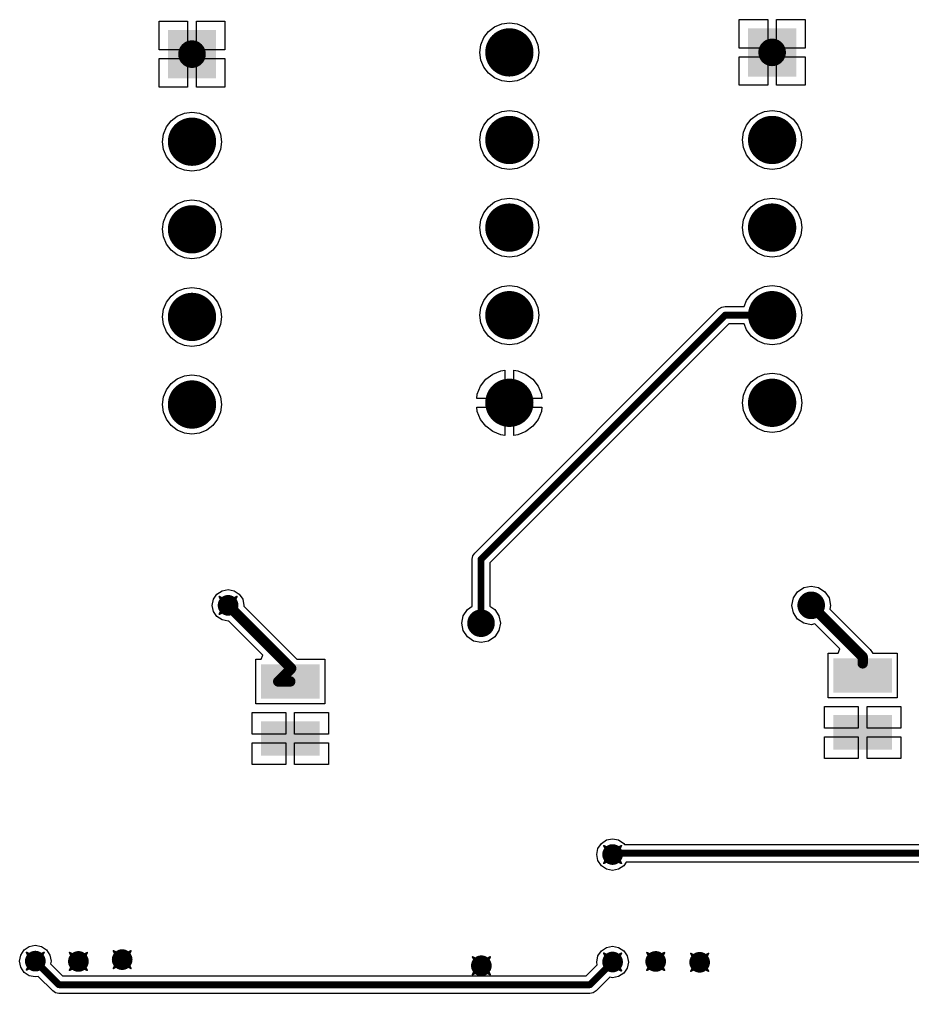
# Model space of a CAD drawing. Header units: millimetres. Extents: x 0 to 15120, y 0 to 9661.
# Drawn here: x 401.7 to 453.5, y 288 to 344.5 of the extents above; entities that cross this region are included whole.
import ezdxf

# ---------------------------------------------------------------- set-up
doc = ezdxf.new("R2010")
doc.units = ezdxf.units.MM
for name, color, linetype in [('BottomLayer', 5, 'Continuous'), ('DrillDrawing', 1, 'Continuous'), ('PadHoleLayer', 156, 'Continuous')]:
    doc.layers.add(name, color=color, linetype=linetype)

msp = doc.modelspace()

# ---------------------------------------------------------------- linework, layer by layer
at = {"layer": 'BottomLayer'}
for p, q in [((409.791, 342.749), (409.791, 344.403)), ((409.791, 344.403), (411.445, 344.403)), ((411.445, 344.403), (411.445, 342.749)), ((411.953, 342.749), (411.953, 344.403)), ((411.953, 344.403), (413.607, 344.403)), ((413.607, 344.403), (413.607, 342.749)), ((428.895, 343.809), (429.25, 344.081)), ((429.25, 344.081), (429.663, 344.253)), ((429.663, 344.253), (430.107, 344.311)), ((430.107, 344.311), (430.551, 344.253)), ((430.551, 344.253), (430.965, 344.081)), ((430.965, 344.081), (431.32, 343.809)), ((443.439, 342.85), (443.439, 344.504)), ((443.439, 344.504), (445.093, 344.504)), ((445.093, 344.504), (445.093, 342.85)), ((445.601, 342.85), (445.601, 344.504)), ((445.601, 344.504), (447.255, 344.504)), ((447.255, 344.504), (447.255, 342.85)), ((428.451, 343.04), (428.622, 343.454)), ((428.622, 343.454), (428.895, 343.809)), ((431.32, 343.809), (431.592, 343.454)), ((431.592, 343.454), (431.764, 343.04)), ((428.393, 342.596), (428.451, 343.04)), ((431.764, 343.04), (431.822, 342.596)), ((411.445, 342.749), (409.791, 342.749)), ((413.607, 342.749), (411.953, 342.749)), ((428.451, 342.153), (428.393, 342.596)), ((431.822, 342.596), (431.764, 342.153)), ((445.093, 342.85), (443.439, 342.85)), ((443.439, 340.688), (443.439, 342.342)), ((443.439, 342.342), (445.093, 342.342)), ((445.093, 342.342), (445.093, 340.688)), ((447.255, 342.85), (445.601, 342.85)), ((445.601, 340.688), (445.601, 342.342)), ((445.601, 342.342), (447.255, 342.342)), ((447.255, 342.342), (447.255, 340.688)), ((409.791, 340.587), (409.791, 342.241)), ((409.791, 342.241), (411.445, 342.241)), ((411.445, 342.241), (411.445, 340.587)), ((411.953, 340.587), (411.953, 342.241)), ((411.953, 342.241), (413.607, 342.241)), ((413.607, 342.241), (413.607, 340.587)), ((428.622, 341.739), (428.451, 342.153)), ((428.895, 341.384), (428.622, 341.739)), ((431.592, 341.739), (431.32, 341.384)), ((431.764, 342.153), (431.592, 341.739)), ((429.25, 341.111), (428.895, 341.384)), ((431.32, 341.384), (430.965, 341.111)), ((429.663, 340.94), (429.25, 341.111)), ((430.107, 340.882), (429.663, 340.94)), ((430.551, 340.94), (430.107, 340.882)), ((430.965, 341.111), (430.551, 340.94)), ((445.093, 340.688), (443.439, 340.688)), ((447.255, 340.688), (445.601, 340.688)), ((411.445, 340.587), (409.791, 340.587)), ((413.607, 340.587), (411.953, 340.587)), ((410.842, 338.9), (411.255, 339.071)), ((411.255, 339.071), (411.699, 339.13)), ((411.699, 339.13), (412.143, 339.071)), ((412.143, 339.071), (412.557, 338.9)), ((428.895, 338.729), (429.25, 339.001)), ((429.25, 339.001), (429.663, 339.173)), ((429.663, 339.173), (430.107, 339.231)), ((430.107, 339.231), (430.551, 339.173)), ((430.551, 339.173), (430.965, 339.001)), ((430.965, 339.001), (431.32, 338.729)), ((444.135, 338.729), (444.49, 339.001)), ((444.49, 339.001), (444.903, 339.173)), ((444.903, 339.173), (445.347, 339.231)), ((445.347, 339.231), (445.791, 339.173)), ((445.791, 339.173), (446.205, 339.001)), ((446.205, 339.001), (446.56, 338.729)), ((410.214, 338.272), (410.487, 338.628)), ((410.487, 338.628), (410.842, 338.9)), ((412.557, 338.9), (412.912, 338.628)), ((412.912, 338.628), (413.184, 338.272)), ((428.451, 337.96), (428.622, 338.374)), ((428.622, 338.374), (428.895, 338.729)), ((431.32, 338.729), (431.592, 338.374)), ((431.592, 338.374), (431.764, 337.96)), ((443.691, 337.96), (443.862, 338.374)), ((443.862, 338.374), (444.135, 338.729)), ((446.56, 338.729), (446.832, 338.374)), ((446.832, 338.374), (447.004, 337.96)), ((409.985, 337.415), (410.043, 337.859)), ((410.043, 337.859), (410.214, 338.272)), ((413.184, 338.272), (413.356, 337.859)), ((413.356, 337.859), (413.414, 337.415)), ((428.393, 337.516), (428.451, 337.96)), ((431.764, 337.96), (431.822, 337.516)), ((443.633, 337.516), (443.691, 337.96)), ((447.004, 337.96), (447.062, 337.516)), ((410.043, 336.971), (409.985, 337.415)), ((413.414, 337.415), (413.356, 336.971)), ((428.451, 337.073), (428.393, 337.516)), ((431.822, 337.516), (431.764, 337.073)), ((443.691, 337.073), (443.633, 337.516)), ((447.062, 337.516), (447.004, 337.073)), ((410.214, 336.558), (410.043, 336.971)), ((413.356, 336.971), (413.184, 336.558)), ((428.622, 336.659), (428.451, 337.073)), ((428.895, 336.304), (428.622, 336.659)), ((431.592, 336.659), (431.32, 336.304)), ((431.764, 337.073), (431.592, 336.659)), ((443.862, 336.659), (443.691, 337.073)), ((444.135, 336.304), (443.862, 336.659)), ((446.832, 336.659), (446.56, 336.304)), ((447.004, 337.073), (446.832, 336.659)), ((410.487, 336.203), (410.214, 336.558)), ((410.842, 335.93), (410.487, 336.203)), ((412.912, 336.203), (412.557, 335.93)), ((413.184, 336.558), (412.912, 336.203)), ((429.25, 336.031), (428.895, 336.304)), ((431.32, 336.304), (430.965, 336.031)), ((444.49, 336.031), (444.135, 336.304)), ((446.56, 336.304), (446.205, 336.031)), ((411.255, 335.759), (410.842, 335.93)), ((411.699, 335.7), (411.255, 335.759)), ((412.143, 335.759), (411.699, 335.7)), ((412.557, 335.93), (412.143, 335.759)), ((429.663, 335.86), (429.25, 336.031)), ((430.107, 335.802), (429.663, 335.86)), ((430.551, 335.86), (430.107, 335.802)), ((430.965, 336.031), (430.551, 335.86)), ((444.903, 335.86), (444.49, 336.031)), ((445.347, 335.802), (444.903, 335.86)), ((445.791, 335.86), (445.347, 335.802)), ((446.205, 336.031), (445.791, 335.86)), ((410.842, 333.82), (411.255, 333.991)), ((411.255, 333.991), (411.699, 334.05)), ((411.699, 334.05), (412.143, 333.991)), ((412.143, 333.991), (412.557, 333.82)), ((428.895, 333.649), (429.25, 333.921)), ((429.25, 333.921), (429.663, 334.093)), ((429.663, 334.093), (430.107, 334.151)), ((430.107, 334.151), (430.551, 334.093)), ((430.551, 334.093), (430.965, 333.921)), ((430.965, 333.921), (431.32, 333.649)), ((444.135, 333.649), (444.49, 333.921)), ((444.49, 333.921), (444.903, 334.093)), ((444.903, 334.093), (445.347, 334.151)), ((445.347, 334.151), (445.791, 334.093)), ((445.791, 334.093), (446.205, 333.921)), ((446.205, 333.921), (446.56, 333.649)), ((410.214, 333.192), (410.487, 333.548)), ((410.487, 333.548), (410.842, 333.82)), ((412.557, 333.82), (412.912, 333.548)), ((412.912, 333.548), (413.184, 333.192)), ((428.451, 332.88), (428.622, 333.294)), ((428.622, 333.294), (428.895, 333.649)), ((431.32, 333.649), (431.592, 333.294)), ((431.592, 333.294), (431.764, 332.88)), ((443.691, 332.88), (443.862, 333.294)), ((443.862, 333.294), (444.135, 333.649)), ((446.56, 333.649), (446.832, 333.294)), ((446.832, 333.294), (447.004, 332.88)), ((409.985, 332.335), (410.043, 332.779)), ((410.043, 332.779), (410.214, 333.192)), ((413.184, 333.192), (413.356, 332.779)), ((413.356, 332.779), (413.414, 332.335)), ((428.393, 332.436), (428.451, 332.88)), ((431.764, 332.88), (431.822, 332.436)), ((443.633, 332.436), (443.691, 332.88)), ((447.004, 332.88), (447.062, 332.436)), ((410.043, 331.891), (409.985, 332.335)), ((413.414, 332.335), (413.356, 331.891)), ((428.451, 331.993), (428.393, 332.436)), ((431.822, 332.436), (431.764, 331.993)), ((443.691, 331.993), (443.633, 332.436)), ((447.062, 332.436), (447.004, 331.993)), ((410.214, 331.478), (410.043, 331.891)), ((413.356, 331.891), (413.184, 331.478)), ((428.622, 331.579), (428.451, 331.993)), ((428.895, 331.224), (428.622, 331.579)), ((431.592, 331.579), (431.32, 331.224)), ((431.764, 331.993), (431.592, 331.579)), ((443.862, 331.579), (443.691, 331.993)), ((444.135, 331.224), (443.862, 331.579)), ((446.832, 331.579), (446.56, 331.224)), ((447.004, 331.993), (446.832, 331.579)), ((410.487, 331.123), (410.214, 331.478)), ((410.842, 330.85), (410.487, 331.123)), ((412.912, 331.123), (412.557, 330.85)), ((413.184, 331.478), (412.912, 331.123)), ((429.25, 330.951), (428.895, 331.224)), ((431.32, 331.224), (430.965, 330.951)), ((444.49, 330.951), (444.135, 331.224)), ((446.56, 331.224), (446.205, 330.951)), ((411.255, 330.679), (410.842, 330.85)), ((411.699, 330.62), (411.255, 330.679)), ((412.143, 330.679), (411.699, 330.62)), ((412.557, 330.85), (412.143, 330.679)), ((429.663, 330.78), (429.25, 330.951)), ((430.107, 330.722), (429.663, 330.78)), ((430.551, 330.78), (430.107, 330.722)), ((430.965, 330.951), (430.551, 330.78)), ((444.903, 330.78), (444.49, 330.951)), ((445.347, 330.722), (444.903, 330.78)), ((445.791, 330.78), (445.347, 330.722)), ((446.205, 330.951), (445.791, 330.78)), ((410.842, 328.74), (411.255, 328.911)), ((411.255, 328.911), (411.699, 328.97)), ((411.699, 328.97), (412.143, 328.911)), ((412.143, 328.911), (412.557, 328.74)), ((428.895, 328.569), (429.25, 328.841)), ((429.25, 328.841), (429.663, 329.013)), ((429.663, 329.013), (430.107, 329.071)), ((430.107, 329.071), (430.551, 329.013)), ((430.551, 329.013), (430.965, 328.841)), ((430.965, 328.841), (431.32, 328.569)), ((444.135, 328.569), (444.49, 328.841)), ((444.49, 328.841), (444.903, 329.013)), ((444.903, 329.013), (445.347, 329.071)), ((445.347, 329.071), (445.791, 329.013)), ((445.791, 329.013), (446.205, 328.841)), ((446.205, 328.841), (446.56, 328.569)), ((410.214, 328.112), (410.487, 328.468)), ((410.487, 328.468), (410.842, 328.74)), ((412.557, 328.74), (412.912, 328.468)), ((412.912, 328.468), (413.184, 328.112)), ((428.451, 327.8), (428.622, 328.214)), ((428.622, 328.214), (428.895, 328.569)), ((431.32, 328.569), (431.592, 328.214)), ((431.592, 328.214), (431.764, 327.8)), ((443.718, 327.866), (443.862, 328.214)), ((443.862, 328.214), (444.135, 328.569)), ((446.56, 328.569), (446.832, 328.214)), ((446.832, 328.214), (447.004, 327.8)), ((409.985, 327.255), (410.043, 327.699)), ((410.043, 327.699), (410.214, 328.112)), ((413.184, 328.112), (413.356, 327.699)), ((413.356, 327.699), (413.414, 327.255)), ((428.102, 313.56), (442.26, 327.717)), ((428.393, 327.356), (428.451, 327.8)), ((431.764, 327.8), (431.822, 327.356)), ((442.26, 327.717), (442.425, 327.827)), ((442.425, 327.827), (442.62, 327.866)), ((442.62, 327.866), (443.718, 327.866)), ((447.004, 327.8), (447.062, 327.356)), ((410.043, 326.811), (409.985, 327.255)), ((413.414, 327.255), (413.356, 326.811)), ((428.451, 326.913), (428.393, 327.356)), ((431.822, 327.356), (431.764, 326.913)), ((447.062, 327.356), (447.004, 326.913)), ((410.214, 326.398), (410.043, 326.811)), ((413.356, 326.811), (413.184, 326.398)), ((428.622, 326.499), (428.451, 326.913)), ((428.895, 326.144), (428.622, 326.499)), ((442.831, 326.847), (428.973, 312.988)), ((431.592, 326.499), (431.32, 326.144)), ((431.764, 326.913), (431.592, 326.499)), ((443.718, 326.847), (442.831, 326.847)), ((443.862, 326.499), (443.718, 326.847)), ((444.135, 326.144), (443.862, 326.499)), ((446.832, 326.499), (446.56, 326.144)), ((447.004, 326.913), (446.832, 326.499)), ((410.487, 326.043), (410.214, 326.398)), ((410.842, 325.77), (410.487, 326.043)), ((412.912, 326.043), (412.557, 325.77)), ((413.184, 326.398), (412.912, 326.043)), ((429.25, 325.871), (428.895, 326.144)), ((431.32, 326.144), (430.965, 325.871)), ((444.49, 325.871), (444.135, 326.144)), ((446.56, 326.144), (446.205, 325.871)), ((411.255, 325.599), (410.842, 325.77)), ((411.699, 325.54), (411.255, 325.599)), ((412.143, 325.599), (411.699, 325.54)), ((412.557, 325.77), (412.143, 325.599)), ((429.663, 325.7), (429.25, 325.871)), ((430.107, 325.642), (429.663, 325.7)), ((430.551, 325.7), (430.107, 325.642)), ((430.965, 325.871), (430.551, 325.7)), ((444.903, 325.7), (444.49, 325.871)), ((445.347, 325.642), (444.903, 325.7)), ((445.791, 325.7), (445.347, 325.642)), ((446.205, 325.871), (445.791, 325.7)), ((410.487, 323.388), (410.842, 323.66)), ((410.842, 323.66), (411.255, 323.831)), ((411.255, 323.831), (411.699, 323.89)), ((411.699, 323.89), (412.143, 323.831)), ((412.143, 323.831), (412.557, 323.66)), ((412.557, 323.66), (412.912, 323.388)), ((428.746, 323.637), (429.145, 323.943)), ((429.145, 323.943), (429.609, 324.135)), ((429.609, 324.135), (429.853, 324.167)), ((429.853, 324.167), (429.853, 322.53)), ((430.361, 322.53), (430.361, 324.167)), ((430.361, 324.167), (430.605, 324.135)), ((430.605, 324.135), (431.07, 323.943)), ((431.07, 323.943), (431.468, 323.637)), ((444.135, 323.489), (444.49, 323.761)), ((444.49, 323.761), (444.903, 323.933)), ((444.903, 323.933), (445.347, 323.991)), ((445.347, 323.991), (445.791, 323.933)), ((445.791, 323.933), (446.205, 323.761)), ((446.205, 323.761), (446.56, 323.489)), ((410.214, 323.032), (410.487, 323.388)), ((412.912, 323.388), (413.184, 323.032)), ((428.248, 322.774), (428.441, 323.239)), ((428.441, 323.239), (428.746, 323.637)), ((431.468, 323.637), (431.774, 323.239)), ((431.774, 323.239), (431.966, 322.774)), ((443.691, 322.72), (443.862, 323.134)), ((443.862, 323.134), (444.135, 323.489)), ((446.56, 323.489), (446.832, 323.134)), ((446.832, 323.134), (447.004, 322.72)), ((409.985, 322.175), (410.043, 322.619)), ((410.043, 322.619), (410.214, 323.032)), ((413.184, 323.032), (413.356, 322.619)), ((413.356, 322.619), (413.414, 322.175)), ((428.216, 322.53), (428.248, 322.774)), ((429.853, 322.53), (428.216, 322.53)), ((431.998, 322.53), (430.361, 322.53)), ((431.966, 322.774), (431.998, 322.53)), ((443.633, 322.276), (443.691, 322.72)), ((447.004, 322.72), (447.062, 322.276)), ((410.043, 321.731), (409.985, 322.175)), ((413.414, 322.175), (413.356, 321.731)), ((428.248, 321.778), (428.216, 322.022)), ((428.216, 322.022), (429.853, 322.022)), ((429.853, 322.022), (429.853, 320.385)), ((430.361, 320.385), (430.361, 322.022)), ((430.361, 322.022), (431.998, 322.022)), ((431.998, 322.022), (431.966, 321.778)), ((443.691, 321.833), (443.633, 322.276)), ((447.062, 322.276), (447.004, 321.833)), ((410.214, 321.318), (410.043, 321.731)), ((413.356, 321.731), (413.184, 321.318)), ((428.441, 321.314), (428.248, 321.778)), ((431.966, 321.778), (431.774, 321.314)), ((443.862, 321.419), (443.691, 321.833)), ((444.135, 321.064), (443.862, 321.419)), ((446.832, 321.419), (446.56, 321.064)), ((447.004, 321.833), (446.832, 321.419)), ((410.487, 320.963), (410.214, 321.318)), ((410.842, 320.69), (410.487, 320.963)), ((412.912, 320.963), (412.557, 320.69)), ((413.184, 321.318), (412.912, 320.963)), ((428.746, 320.916), (428.441, 321.314)), ((429.145, 320.61), (428.746, 320.916)), ((431.468, 320.916), (431.07, 320.61)), ((431.774, 321.314), (431.468, 320.916)), ((444.49, 320.791), (444.135, 321.064)), ((446.56, 321.064), (446.205, 320.791)), ((411.255, 320.519), (410.842, 320.69)), ((411.699, 320.46), (411.255, 320.519)), ((412.143, 320.519), (411.699, 320.46)), ((412.557, 320.69), (412.143, 320.519)), ((429.609, 320.417), (429.145, 320.61)), ((429.853, 320.385), (429.609, 320.417)), ((430.605, 320.417), (430.361, 320.385)), ((431.07, 320.61), (430.605, 320.417)), ((444.903, 320.62), (444.49, 320.791)), ((445.347, 320.562), (444.903, 320.62)), ((445.791, 320.62), (445.347, 320.562)), ((446.205, 320.791), (445.791, 320.62)), ((427.992, 313.394), (428.102, 313.56)), ((427.953, 313.199), (427.992, 313.394)), ((427.953, 310.476), (427.953, 313.199)), ((428.973, 312.988), (428.973, 310.476)), ((413.144, 311.178), (413.442, 311.377)), ((413.442, 311.377), (413.793, 311.447)), ((413.793, 311.447), (414.144, 311.377)), ((414.144, 311.377), (414.442, 311.178)), ((446.577, 310.959), (446.82, 311.323)), ((446.82, 311.323), (447.184, 311.566)), ((447.184, 311.566), (447.613, 311.651)), ((447.613, 311.651), (448.042, 311.566)), ((448.042, 311.566), (448.406, 311.323)), ((448.406, 311.323), (448.649, 310.959)), ((412.876, 310.53), (412.946, 310.881)), ((412.946, 310.881), (413.144, 311.178)), ((414.442, 311.178), (414.641, 310.881)), ((414.641, 310.881), (414.711, 310.53)), ((446.491, 310.53), (446.577, 310.959)), ((448.649, 310.959), (448.734, 310.53)), ((412.946, 310.178), (412.876, 310.53)), ((413.144, 309.881), (412.946, 310.178)), ((414.711, 310.53), (414.702, 310.486)), ((414.702, 310.486), (417.773, 307.415)), ((427.427, 309.923), (427.67, 310.286)), ((427.67, 310.286), (427.953, 310.476)), ((428.973, 310.476), (429.256, 310.286)), ((429.256, 310.286), (429.499, 309.923)), ((446.577, 310.1), (446.491, 310.53)), ((448.734, 310.53), (448.692, 310.316)), ((448.692, 310.316), (451.032, 307.976)), ((413.442, 309.682), (413.144, 309.881)), ((413.793, 309.612), (413.442, 309.682)), ((413.837, 309.621), (413.793, 309.612)), ((415.808, 307.649), (413.837, 309.621)), ((427.341, 309.493), (427.427, 309.923)), ((429.499, 309.923), (429.584, 309.493)), ((446.82, 309.736), (446.577, 310.1)), ((447.184, 309.493), (446.82, 309.736)), ((427.427, 309.064), (427.341, 309.493)), ((427.67, 308.7), (427.427, 309.064)), ((429.499, 309.064), (429.256, 308.7)), ((429.584, 309.493), (429.499, 309.064)), ((447.613, 309.408), (447.184, 309.493)), ((447.827, 309.451), (447.613, 309.408)), ((449.278, 307.999), (447.827, 309.451)), ((428.034, 308.457), (427.67, 308.7)), ((428.463, 308.372), (428.034, 308.457)), ((428.892, 308.457), (428.463, 308.372)), ((429.256, 308.7), (428.892, 308.457)), ((449.181, 307.764), (449.278, 307.999)), ((451.032, 307.976), (451.164, 307.777)), ((415.399, 304.815), (415.399, 307.415)), ((415.399, 307.415), (415.711, 307.415)), ((415.711, 307.415), (415.808, 307.649)), ((417.773, 307.415), (419.399, 307.415)), ((419.399, 307.415), (419.399, 304.815)), ((448.599, 305.165), (448.599, 307.764)), ((448.599, 307.764), (449.181, 307.764)), ((451.164, 307.777), (451.167, 307.764)), ((451.167, 307.764), (452.599, 307.764)), ((452.599, 307.764), (452.599, 305.165)), ((452.599, 305.165), (448.599, 305.165)), ((419.399, 304.815), (415.399, 304.815)), ((448.391, 303.417), (448.391, 304.671)), ((448.391, 304.671), (450.345, 304.671)), ((450.345, 304.671), (450.345, 303.417)), ((450.853, 303.417), (450.853, 304.671)), ((450.853, 304.671), (452.807, 304.671)), ((452.807, 304.671), (452.807, 303.417)), ((415.191, 303.066), (415.191, 304.321)), ((415.191, 304.321), (417.145, 304.321)), ((417.145, 304.321), (417.145, 303.066)), ((417.653, 303.066), (417.653, 304.321)), ((417.653, 304.321), (419.607, 304.321)), ((419.607, 304.321), (419.607, 303.066)), ((450.345, 303.417), (448.391, 303.417)), ((452.807, 303.417), (450.853, 303.417)), ((417.145, 303.066), (415.191, 303.066)), ((419.607, 303.066), (417.653, 303.066)), ((448.391, 301.655), (448.391, 302.909)), ((448.391, 302.909), (450.345, 302.909)), ((450.345, 302.909), (450.345, 301.655)), ((450.853, 301.655), (450.853, 302.909)), ((450.853, 302.909), (452.807, 302.909)), ((452.807, 302.909), (452.807, 301.655)), ((415.191, 301.305), (415.191, 302.558)), ((415.191, 302.558), (417.145, 302.558)), ((417.145, 302.558), (417.145, 301.305)), ((417.653, 301.305), (417.653, 302.558)), ((417.653, 302.558), (419.607, 302.558)), ((419.607, 302.558), (419.607, 301.305)), ((450.345, 301.655), (448.391, 301.655)), ((452.807, 301.655), (450.853, 301.655)), ((417.145, 301.305), (415.191, 301.305)), ((419.607, 301.305), (417.653, 301.305)), ((435.246, 296.431), (435.444, 296.728)), ((435.444, 296.728), (435.742, 296.927)), ((435.742, 296.927), (436.093, 296.997)), ((436.093, 296.997), (436.444, 296.927)), ((436.444, 296.927), (436.742, 296.728)), ((436.742, 296.728), (436.785, 296.664)), ((436.785, 296.664), (484.701, 296.664)), ((435.176, 296.08), (435.246, 296.431)), ((435.246, 295.728), (435.176, 296.08)), ((435.444, 295.431), (435.246, 295.728)), ((435.742, 295.232), (435.444, 295.431)), ((436.742, 295.431), (436.444, 295.232)), ((436.885, 295.645), (436.742, 295.431)), ((484.802, 295.645), (436.885, 295.645)), ((436.093, 295.162), (435.742, 295.232)), ((436.444, 295.232), (436.093, 295.162)), ((401.763, 290.248), (401.962, 290.546)), ((401.962, 290.546), (402.259, 290.745)), ((402.259, 290.745), (402.611, 290.815)), ((402.611, 290.815), (402.962, 290.745)), ((402.962, 290.745), (403.259, 290.546)), ((403.259, 290.546), (403.458, 290.248)), ((435.246, 290.198), (435.444, 290.496)), ((435.444, 290.496), (435.742, 290.695)), ((435.742, 290.695), (436.093, 290.765)), ((436.093, 290.765), (436.444, 290.695)), ((436.444, 290.695), (436.742, 290.496)), ((436.742, 290.496), (436.941, 290.198)), ((401.693, 289.897), (401.763, 290.248)), ((401.763, 289.546), (401.693, 289.897)), ((403.458, 290.248), (403.528, 289.897)), ((403.528, 289.897), (403.496, 289.733)), ((435.176, 289.847), (435.246, 290.198)), ((435.208, 289.683), (435.176, 289.847)), ((436.941, 290.198), (437.011, 289.847)), ((437.011, 289.847), (436.941, 289.496)), ((401.962, 289.248), (401.763, 289.546)), ((402.259, 289.049), (401.962, 289.248)), ((403.496, 289.733), (404.189, 289.039)), ((434.565, 289.039), (435.208, 289.683)), ((436.941, 289.496), (436.742, 289.198)), ((402.611, 288.98), (402.259, 289.049)), ((402.775, 289.012), (402.611, 288.98)), ((403.618, 288.169), (402.775, 289.012)), ((404.189, 289.039), (434.565, 289.039)), ((435.929, 288.962), (435.136, 288.169)), ((436.093, 288.93), (435.929, 288.962)), ((436.444, 288.999), (436.093, 288.93)), ((436.742, 289.198), (436.444, 288.999)), ((403.783, 288.059), (403.618, 288.169)), ((435.136, 288.169), (434.971, 288.059)), ((403.978, 288.02), (403.783, 288.059)), ((434.776, 288.02), (403.978, 288.02)), ((434.971, 288.059), (434.776, 288.02))]:
    msp.add_line(p, q, dxfattribs=at)
for points, const_width in [([(430.807, 342.596, -1), (429.407, 342.596, -1)], 1.4), ([(430.807, 337.516, -1), (429.407, 337.516, -1)], 1.4), ([(446.047, 337.516, -1), (444.647, 337.516, -1)], 1.4), ([(412.399, 337.415, -1), (410.999, 337.415, -1)], 1.4), ([(430.807, 332.436, -1), (429.407, 332.436, -1)], 1.4), ([(446.047, 332.436, -1), (444.647, 332.436, -1)], 1.4), ([(412.399, 332.335, -1), (410.999, 332.335, -1)], 1.4), ([(430.807, 327.356, -1), (429.407, 327.356, -1)], 1.4), ([(446.047, 327.356, -1), (444.647, 327.356, -1)], 1.4), ([(412.399, 327.255, -1), (410.999, 327.255, -1)], 1.4), ([(442.72, 327.356, -1), (442.52, 327.356, -1)], 0.2), ([(442.72, 327.356, -1), (442.52, 327.356, -1)], 0.2), ([(445.447, 327.356, -1), (445.247, 327.356, -1)], 0.2), ([(430.807, 322.276, -1), (429.407, 322.276, -1)], 1.4), ([(446.047, 322.276, -1), (444.647, 322.276, -1)], 1.4), ([(412.399, 322.175, -1), (410.999, 322.175, -1)], 1.4), ([(428.563, 313.199, -1), (428.363, 313.199, -1)], 0.2), ([(428.563, 313.199, -1), (428.363, 313.199, -1)], 0.2), ([(448.013, 310.53, -1), (447.213, 310.53, -1)], 0.8), ([(414.093, 310.53, -1), (413.493, 310.53, -1)], 0.6), ([(413.943, 310.53, -1), (413.643, 310.53, -1)], 0.3), ([(447.763, 310.53, -1), (447.463, 310.53, -1)], 0.3), ([(428.863, 309.493, -1), (428.063, 309.493, -1)], 0.8), ([(428.563, 309.493, -1), (428.363, 309.493, -1)], 0.2), ([(450.749, 307.543, -1), (450.449, 307.543, -1)], 0.3), ([(450.749, 307.543, -1), (450.449, 307.543, -1)], 0.3), ([(450.749, 307.164, -1), (450.449, 307.164, -1)], 0.3), ([(417.604, 306.869, -1), (417.304, 306.869, -1)], 0.3), ([(417.604, 306.869, -1), (417.304, 306.869, -1)], 0.3), ([(416.849, 306.115, -1), (416.549, 306.115, -1)], 0.3), ([(416.849, 306.115, -1), (416.549, 306.115, -1)], 0.3), ([(417.549, 306.115, -1), (417.249, 306.115, -1)], 0.3), ([(436.393, 296.08, -1), (435.793, 296.08, -1)], 0.6), ([(436.193, 296.08, -1), (435.993, 296.08, -1)], 0.2), ([(436.268, 296.155, -1), (436.068, 296.155, -1)], 0.2), ([(436.268, 296.155, -1), (436.068, 296.155, -1)], 0.2), ([(402.911, 289.897, -1), (402.311, 289.897, -1)], 0.6), ([(405.409, 289.88, -1), (404.809, 289.88, -1)], 0.6), ([(407.949, 289.986, -1), (407.349, 289.986, -1)], 0.6), ([(436.393, 289.847, -1), (435.793, 289.847, -1)], 0.6), ([(438.893, 289.88, -1), (438.293, 289.88, -1)], 0.6), ([(441.443, 289.83, -1), (440.843, 289.83, -1)], 0.6), ([(402.711, 289.897, -1), (402.511, 289.897, -1)], 0.2), ([(428.782, 289.63, -1), (428.182, 289.63, -1)], 0.6), ([(436.193, 289.847, -1), (435.993, 289.847, -1)], 0.2), ([(404.078, 288.53, -1), (403.878, 288.53, -1)], 0.2), ([(404.078, 288.53, -1), (403.878, 288.53, -1)], 0.2), ([(434.876, 288.53, -1), (434.676, 288.53, -1)], 0.2), ([(434.876, 288.53, -1), (434.676, 288.53, -1)], 0.2)]:
    msp.add_lwpolyline(points, format="xyb", close=True, dxfattribs=dict(at, const_width=const_width))
for points, const_width in [([(442.62, 327.356), (428.463, 313.199)], 0.4), ([(445.347, 327.356), (442.62, 327.356)], 0.4), ([(428.463, 309.493), (428.463, 313.199)], 0.4), ([(417.454, 306.869), (413.793, 310.53)], 0.6), ([(450.599, 307.543), (447.613, 310.53)], 0.6), ([(450.599, 307.164), (450.599, 307.543)], 0.6), ([(417.454, 306.869), (416.699, 306.115)], 0.6), ([(417.399, 306.115), (416.699, 306.115)], 0.6), ([(436.168, 296.155), (436.093, 296.08)], 0.4), ([(485.418, 296.155), (436.168, 296.155)], 0.4), ([(403.978, 288.53), (402.611, 289.897)], 0.4), ([(436.093, 289.847), (434.776, 288.53)], 0.4), ([(434.776, 288.53), (403.978, 288.53)], 0.4)]:
    msp.add_lwpolyline(points, dxfattribs=dict(at, const_width=const_width))
for points in [[(446.747, 341.196), (443.947, 341.196), (446.747, 343.996), (443.947, 343.996)], [(413.099, 341.095), (410.299, 341.095), (413.099, 343.895), (410.299, 343.895)], [(448.899, 305.465), (448.899, 307.465), (452.299, 305.465), (452.299, 307.465)], [(415.699, 305.115), (415.699, 307.115), (419.099, 305.115), (419.099, 307.115)], [(448.899, 302.163), (448.899, 304.163), (452.299, 302.163), (452.299, 304.163)], [(415.699, 301.813), (415.699, 303.813), (419.099, 301.813), (419.099, 303.813)]]:
    msp.add_solid(points, dxfattribs=at)
at = {"layer": 'DrillDrawing', "const_width": 0.102}
for points in [[(411.191, 341.987), (411.191, 343.003)], [(412.207, 343.003), (411.191, 343.003)], [(412.207, 341.987), (412.207, 343.003)], [(429.599, 342.088), (429.599, 343.104)], [(430.615, 343.104), (429.599, 343.104)], [(430.615, 342.088), (430.615, 343.104)], [(444.839, 342.088), (444.839, 343.104)], [(445.855, 343.104), (444.839, 343.104)], [(445.855, 342.088), (445.855, 343.104)], [(412.207, 341.987), (411.191, 341.987)], [(430.615, 342.088), (429.599, 342.088)], [(445.855, 342.088), (444.839, 342.088)], [(411.191, 336.907), (411.191, 337.923)], [(412.207, 337.923), (411.191, 337.923)], [(412.207, 336.907), (412.207, 337.923)], [(429.599, 337.008), (429.599, 338.024)], [(430.615, 338.024), (429.599, 338.024)], [(430.615, 337.008), (430.615, 338.024)], [(444.839, 337.008), (444.839, 338.024)], [(445.855, 338.024), (444.839, 338.024)], [(445.855, 337.008), (445.855, 338.024)], [(412.207, 336.907), (411.191, 336.907)], [(430.615, 337.008), (429.599, 337.008)], [(445.855, 337.008), (444.839, 337.008)], [(411.191, 331.827), (411.191, 332.843)], [(412.207, 332.843), (411.191, 332.843)], [(412.207, 331.827), (412.207, 332.843)], [(429.599, 331.928), (429.599, 332.944)], [(430.615, 332.944), (429.599, 332.944)], [(430.615, 331.928), (430.615, 332.944)], [(444.839, 331.928), (444.839, 332.944)], [(445.855, 332.944), (444.839, 332.944)], [(445.855, 331.928), (445.855, 332.944)], [(412.207, 331.827), (411.191, 331.827)], [(430.615, 331.928), (429.599, 331.928)], [(445.855, 331.928), (444.839, 331.928)], [(411.191, 326.747), (411.191, 327.763)], [(412.207, 327.763), (411.191, 327.763)], [(412.207, 326.747), (412.207, 327.763)], [(429.599, 326.848), (429.599, 327.864)], [(430.615, 327.864), (429.599, 327.864)], [(430.615, 326.848), (430.615, 327.864)], [(444.839, 326.848), (444.839, 327.864)], [(445.855, 327.864), (444.839, 327.864)], [(445.855, 326.848), (445.855, 327.864)], [(412.207, 326.747), (411.191, 326.747)], [(430.615, 326.848), (429.599, 326.848)], [(445.855, 326.848), (444.839, 326.848)], [(411.191, 321.667), (411.191, 322.683)], [(412.207, 322.683), (411.191, 322.683)], [(412.207, 321.667), (412.207, 322.683)], [(429.599, 321.768), (429.599, 322.784)], [(430.615, 322.784), (429.599, 322.784)], [(430.615, 321.768), (430.615, 322.784)], [(444.839, 321.768), (444.839, 322.784)], [(445.855, 322.784), (444.839, 322.784)], [(445.855, 321.768), (445.855, 322.784)], [(412.207, 321.667), (411.191, 321.667)], [(430.615, 321.768), (429.599, 321.768)], [(445.855, 321.768), (444.839, 321.768)], [(413.539, 310.53), (413.285, 311.038)], [(413.793, 310.784), (413.285, 311.038)], [(414.301, 311.038), (413.793, 310.784)], [(414.301, 311.038), (414.047, 310.53)], [(447.613, 310.022), (447.105, 311.038)], [(448.121, 311.038), (447.105, 311.038)], [(448.121, 311.038), (447.613, 310.022)], [(413.539, 310.53), (413.285, 310.022)], [(413.793, 310.276), (413.285, 310.022)], [(414.301, 310.022), (413.793, 310.276)], [(414.301, 310.022), (414.047, 310.53)], [(428.463, 308.985), (427.955, 310.001)], [(428.971, 310.001), (427.955, 310.001)], [(428.971, 310.001), (428.463, 308.985)], [(435.839, 296.08), (435.585, 296.588)], [(436.093, 296.334), (435.585, 296.588)], [(436.601, 296.588), (436.093, 296.334)], [(436.601, 296.588), (436.347, 296.08)], [(435.839, 296.08), (435.585, 295.572)], [(436.601, 295.572), (436.347, 296.08)], [(436.093, 295.826), (435.585, 295.572)], [(436.601, 295.572), (436.093, 295.826)], [(402.357, 289.897), (402.103, 290.405)], [(402.611, 290.151), (402.103, 290.405)], [(403.119, 290.405), (402.611, 290.151)], [(403.119, 290.405), (402.865, 289.897)], [(404.855, 289.88), (404.601, 290.388)], [(405.109, 290.134), (404.601, 290.388)], [(405.617, 290.388), (405.109, 290.134)], [(405.617, 290.388), (405.363, 289.88)], [(407.395, 289.986), (407.141, 290.494)], [(407.649, 290.24), (407.141, 290.494)], [(408.157, 290.494), (407.649, 290.24)], [(408.157, 290.494), (407.903, 289.986)], [(435.839, 289.847), (435.585, 290.355)], [(436.093, 290.101), (435.585, 290.355)], [(436.601, 290.355), (436.093, 290.101)], [(436.601, 290.355), (436.347, 289.847)], [(438.339, 289.88), (438.085, 290.388)], [(438.593, 290.134), (438.085, 290.388)], [(439.101, 290.388), (438.593, 290.134)], [(439.101, 290.388), (438.847, 289.88)], [(440.889, 289.83), (440.635, 290.338)], [(441.143, 290.084), (440.635, 290.338)], [(441.651, 290.338), (441.143, 290.084)], [(441.651, 290.338), (441.397, 289.83)], [(402.357, 289.897), (402.103, 289.389)], [(403.119, 289.389), (402.865, 289.897)], [(404.855, 289.88), (404.601, 289.372)], [(405.617, 289.372), (405.363, 289.88)], [(407.395, 289.986), (407.141, 289.478)], [(407.649, 289.732), (407.141, 289.478)], [(408.157, 289.478), (407.649, 289.732)], [(408.157, 289.478), (407.903, 289.986)], [(428.228, 289.63), (427.974, 290.138)], [(428.482, 289.884), (427.974, 290.138)], [(428.99, 290.138), (428.482, 289.884)], [(428.99, 290.138), (428.736, 289.63)], [(435.839, 289.847), (435.585, 289.339)], [(436.601, 289.339), (436.347, 289.847)], [(438.339, 289.88), (438.085, 289.372)], [(439.101, 289.372), (438.847, 289.88)], [(440.889, 289.83), (440.635, 289.322)], [(441.651, 289.322), (441.397, 289.83)], [(402.611, 289.643), (402.103, 289.389)], [(403.119, 289.389), (402.611, 289.643)], [(405.109, 289.626), (404.601, 289.372)], [(405.617, 289.372), (405.109, 289.626)], [(428.228, 289.63), (427.974, 289.122)], [(428.482, 289.376), (427.974, 289.122)], [(428.99, 289.122), (428.482, 289.376)], [(428.99, 289.122), (428.736, 289.63)], [(436.093, 289.593), (435.585, 289.339)], [(436.601, 289.339), (436.093, 289.593)], [(438.593, 289.626), (438.085, 289.372)], [(439.101, 289.372), (438.593, 289.626)], [(441.143, 289.576), (440.635, 289.322)], [(441.651, 289.322), (441.143, 289.576)]]:
    msp.add_lwpolyline(points, dxfattribs=at)
at = {"layer": 'DrillDrawing', "const_width": 0.0508}
for points in [[(411.217, 343.003, -1), (411.166, 343.003, -1)], [(411.217, 343.003, -1), (411.166, 343.003, -1)], [(412.233, 343.003, -1), (412.182, 343.003, -1)], [(412.233, 343.003, -1), (412.182, 343.003, -1)], [(429.625, 343.104, -1), (429.574, 343.104, -1)], [(429.625, 343.104, -1), (429.574, 343.104, -1)], [(430.641, 343.104, -1), (430.59, 343.104, -1)], [(430.641, 343.104, -1), (430.59, 343.104, -1)], [(444.865, 343.104, -1), (444.814, 343.104, -1)], [(444.865, 343.104, -1), (444.814, 343.104, -1)], [(445.881, 343.104, -1), (445.83, 343.104, -1)], [(445.881, 343.104, -1), (445.83, 343.104, -1)], [(411.217, 341.987, -1), (411.166, 341.987, -1)], [(411.217, 341.987, -1), (411.166, 341.987, -1)], [(412.233, 341.987, -1), (412.182, 341.987, -1)], [(412.233, 341.987, -1), (412.182, 341.987, -1)], [(429.625, 342.088, -1), (429.574, 342.088, -1)], [(429.625, 342.088, -1), (429.574, 342.088, -1)], [(430.641, 342.088, -1), (430.59, 342.088, -1)], [(430.641, 342.088, -1), (430.59, 342.088, -1)], [(444.865, 342.088, -1), (444.814, 342.088, -1)], [(444.865, 342.088, -1), (444.814, 342.088, -1)], [(445.881, 342.088, -1), (445.83, 342.088, -1)], [(445.881, 342.088, -1), (445.83, 342.088, -1)], [(411.217, 337.923, -1), (411.166, 337.923, -1)], [(411.217, 337.923, -1), (411.166, 337.923, -1)], [(412.233, 337.923, -1), (412.182, 337.923, -1)], [(412.233, 337.923, -1), (412.182, 337.923, -1)], [(429.625, 338.024, -1), (429.574, 338.024, -1)], [(429.625, 338.024, -1), (429.574, 338.024, -1)], [(430.641, 338.024, -1), (430.59, 338.024, -1)], [(430.641, 338.024, -1), (430.59, 338.024, -1)], [(444.865, 338.024, -1), (444.814, 338.024, -1)], [(444.865, 338.024, -1), (444.814, 338.024, -1)], [(445.881, 338.024, -1), (445.83, 338.024, -1)], [(445.881, 338.024, -1), (445.83, 338.024, -1)], [(411.217, 336.907, -1), (411.166, 336.907, -1)], [(411.217, 336.907, -1), (411.166, 336.907, -1)], [(412.233, 336.907, -1), (412.182, 336.907, -1)], [(412.233, 336.907, -1), (412.182, 336.907, -1)], [(429.625, 337.008, -1), (429.574, 337.008, -1)], [(429.625, 337.008, -1), (429.574, 337.008, -1)], [(430.641, 337.008, -1), (430.59, 337.008, -1)], [(430.641, 337.008, -1), (430.59, 337.008, -1)], [(444.865, 337.008, -1), (444.814, 337.008, -1)], [(444.865, 337.008, -1), (444.814, 337.008, -1)], [(445.881, 337.008, -1), (445.83, 337.008, -1)], [(445.881, 337.008, -1), (445.83, 337.008, -1)], [(411.217, 332.843, -1), (411.166, 332.843, -1)], [(411.217, 332.843, -1), (411.166, 332.843, -1)], [(412.233, 332.843, -1), (412.182, 332.843, -1)], [(412.233, 332.843, -1), (412.182, 332.843, -1)], [(429.625, 332.944, -1), (429.574, 332.944, -1)], [(429.625, 332.944, -1), (429.574, 332.944, -1)], [(430.641, 332.944, -1), (430.59, 332.944, -1)], [(430.641, 332.944, -1), (430.59, 332.944, -1)], [(444.865, 332.944, -1), (444.814, 332.944, -1)], [(444.865, 332.944, -1), (444.814, 332.944, -1)], [(445.881, 332.944, -1), (445.83, 332.944, -1)], [(445.881, 332.944, -1), (445.83, 332.944, -1)], [(411.217, 331.827, -1), (411.166, 331.827, -1)], [(411.217, 331.827, -1), (411.166, 331.827, -1)], [(412.233, 331.827, -1), (412.182, 331.827, -1)], [(412.233, 331.827, -1), (412.182, 331.827, -1)], [(429.625, 331.928, -1), (429.574, 331.928, -1)], [(429.625, 331.928, -1), (429.574, 331.928, -1)], [(430.641, 331.928, -1), (430.59, 331.928, -1)], [(430.641, 331.928, -1), (430.59, 331.928, -1)], [(444.865, 331.928, -1), (444.814, 331.928, -1)], [(444.865, 331.928, -1), (444.814, 331.928, -1)], [(445.881, 331.928, -1), (445.83, 331.928, -1)], [(445.881, 331.928, -1), (445.83, 331.928, -1)], [(411.217, 327.763, -1), (411.166, 327.763, -1)], [(411.217, 327.763, -1), (411.166, 327.763, -1)], [(412.233, 327.763, -1), (412.182, 327.763, -1)], [(412.233, 327.763, -1), (412.182, 327.763, -1)], [(429.625, 327.864, -1), (429.574, 327.864, -1)], [(429.625, 327.864, -1), (429.574, 327.864, -1)], [(430.641, 327.864, -1), (430.59, 327.864, -1)], [(430.641, 327.864, -1), (430.59, 327.864, -1)], [(444.865, 327.864, -1), (444.814, 327.864, -1)], [(444.865, 327.864, -1), (444.814, 327.864, -1)], [(445.881, 327.864, -1), (445.83, 327.864, -1)], [(445.881, 327.864, -1), (445.83, 327.864, -1)], [(411.217, 326.747, -1), (411.166, 326.747, -1)], [(411.217, 326.747, -1), (411.166, 326.747, -1)], [(412.233, 326.747, -1), (412.182, 326.747, -1)], [(412.233, 326.747, -1), (412.182, 326.747, -1)], [(429.625, 326.848, -1), (429.574, 326.848, -1)], [(429.625, 326.848, -1), (429.574, 326.848, -1)], [(430.641, 326.848, -1), (430.59, 326.848, -1)], [(430.641, 326.848, -1), (430.59, 326.848, -1)], [(444.865, 326.848, -1), (444.814, 326.848, -1)], [(444.865, 326.848, -1), (444.814, 326.848, -1)], [(445.881, 326.848, -1), (445.83, 326.848, -1)], [(445.881, 326.848, -1), (445.83, 326.848, -1)], [(411.217, 322.683, -1), (411.166, 322.683, -1)], [(411.217, 322.683, -1), (411.166, 322.683, -1)], [(412.233, 322.683, -1), (412.182, 322.683, -1)], [(412.233, 322.683, -1), (412.182, 322.683, -1)], [(429.625, 322.784, -1), (429.574, 322.784, -1)], [(429.625, 322.784, -1), (429.574, 322.784, -1)], [(430.641, 322.784, -1), (430.59, 322.784, -1)], [(430.641, 322.784, -1), (430.59, 322.784, -1)], [(444.865, 322.784, -1), (444.814, 322.784, -1)], [(444.865, 322.784, -1), (444.814, 322.784, -1)], [(445.881, 322.784, -1), (445.83, 322.784, -1)], [(445.881, 322.784, -1), (445.83, 322.784, -1)], [(411.217, 321.667, -1), (411.166, 321.667, -1)], [(411.217, 321.667, -1), (411.166, 321.667, -1)], [(412.233, 321.667, -1), (412.182, 321.667, -1)], [(412.233, 321.667, -1), (412.182, 321.667, -1)], [(429.625, 321.768, -1), (429.574, 321.768, -1)], [(429.625, 321.768, -1), (429.574, 321.768, -1)], [(430.641, 321.768, -1), (430.59, 321.768, -1)], [(430.641, 321.768, -1), (430.59, 321.768, -1)], [(444.865, 321.768, -1), (444.814, 321.768, -1)], [(444.865, 321.768, -1), (444.814, 321.768, -1)], [(445.881, 321.768, -1), (445.83, 321.768, -1)], [(445.881, 321.768, -1), (445.83, 321.768, -1)], [(413.311, 311.038, -1), (413.26, 311.038, -1)], [(413.311, 311.038, -1), (413.26, 311.038, -1)], [(413.819, 310.784, -1), (413.768, 310.784, -1)], [(413.819, 310.784, -1), (413.768, 310.784, -1)], [(414.327, 311.038, -1), (414.276, 311.038, -1)], [(414.327, 311.038, -1), (414.276, 311.038, -1)], [(447.13, 311.038, -1), (447.079, 311.038, -1)], [(447.13, 311.038, -1), (447.079, 311.038, -1)], [(448.146, 311.038, -1), (448.095, 311.038, -1)], [(448.146, 311.038, -1), (448.095, 311.038, -1)], [(413.565, 310.53, -1), (413.514, 310.53, -1)], [(413.565, 310.53, -1), (413.514, 310.53, -1)], [(413.819, 310.276, -1), (413.768, 310.276, -1)], [(413.819, 310.276, -1), (413.768, 310.276, -1)], [(414.073, 310.53, -1), (414.022, 310.53, -1)], [(414.073, 310.53, -1), (414.022, 310.53, -1)], [(413.311, 310.022, -1), (413.26, 310.022, -1)], [(413.311, 310.022, -1), (413.26, 310.022, -1)], [(414.327, 310.022, -1), (414.276, 310.022, -1)], [(414.327, 310.022, -1), (414.276, 310.022, -1)], [(427.98, 310.001, -1), (427.929, 310.001, -1)], [(427.98, 310.001, -1), (427.929, 310.001, -1)], [(428.996, 310.001, -1), (428.945, 310.001, -1)], [(428.996, 310.001, -1), (428.945, 310.001, -1)], [(447.638, 310.022, -1), (447.587, 310.022, -1)], [(447.638, 310.022, -1), (447.587, 310.022, -1)], [(428.488, 308.985, -1), (428.437, 308.985, -1)], [(428.488, 308.985, -1), (428.437, 308.985, -1)], [(435.611, 296.588, -1), (435.56, 296.588, -1)], [(435.611, 296.588, -1), (435.56, 296.588, -1)], [(436.627, 296.588, -1), (436.576, 296.588, -1)], [(436.627, 296.588, -1), (436.576, 296.588, -1)], [(435.865, 296.08, -1), (435.814, 296.08, -1)], [(435.865, 296.08, -1), (435.814, 296.08, -1)], [(436.119, 296.334, -1), (436.068, 296.334, -1)], [(436.119, 296.334, -1), (436.068, 296.334, -1)], [(436.373, 296.08, -1), (436.322, 296.08, -1)], [(436.373, 296.08, -1), (436.322, 296.08, -1)], [(435.611, 295.572, -1), (435.56, 295.572, -1)], [(435.611, 295.572, -1), (435.56, 295.572, -1)], [(436.119, 295.826, -1), (436.068, 295.826, -1)], [(436.119, 295.826, -1), (436.068, 295.826, -1)], [(436.627, 295.572, -1), (436.576, 295.572, -1)], [(436.627, 295.572, -1), (436.576, 295.572, -1)], [(402.128, 290.405, -1), (402.077, 290.405, -1)], [(402.128, 290.405, -1), (402.077, 290.405, -1)], [(403.144, 290.405, -1), (403.093, 290.405, -1)], [(403.144, 290.405, -1), (403.093, 290.405, -1)], [(404.627, 290.388, -1), (404.576, 290.388, -1)], [(404.627, 290.388, -1), (404.576, 290.388, -1)], [(405.643, 290.388, -1), (405.592, 290.388, -1)], [(405.643, 290.388, -1), (405.592, 290.388, -1)], [(407.167, 290.494, -1), (407.116, 290.494, -1)], [(407.167, 290.494, -1), (407.116, 290.494, -1)], [(408.183, 290.494, -1), (408.132, 290.494, -1)], [(408.183, 290.494, -1), (408.132, 290.494, -1)], [(435.611, 290.355, -1), (435.56, 290.355, -1)], [(435.611, 290.355, -1), (435.56, 290.355, -1)], [(436.627, 290.355, -1), (436.576, 290.355, -1)], [(436.627, 290.355, -1), (436.576, 290.355, -1)], [(438.111, 290.388, -1), (438.06, 290.388, -1)], [(438.111, 290.388, -1), (438.06, 290.388, -1)], [(439.127, 290.388, -1), (439.076, 290.388, -1)], [(439.127, 290.388, -1), (439.076, 290.388, -1)], [(440.661, 290.338, -1), (440.61, 290.338, -1)], [(440.661, 290.338, -1), (440.61, 290.338, -1)], [(441.677, 290.338, -1), (441.626, 290.338, -1)], [(441.677, 290.338, -1), (441.626, 290.338, -1)], [(402.382, 289.897, -1), (402.331, 289.897, -1)], [(402.382, 289.897, -1), (402.331, 289.897, -1)], [(402.636, 290.151, -1), (402.585, 290.151, -1)], [(402.636, 290.151, -1), (402.585, 290.151, -1)], [(402.89, 289.897, -1), (402.839, 289.897, -1)], [(402.89, 289.897, -1), (402.839, 289.897, -1)], [(404.881, 289.88, -1), (404.83, 289.88, -1)], [(404.881, 289.88, -1), (404.83, 289.88, -1)], [(405.135, 290.134, -1), (405.084, 290.134, -1)], [(405.135, 290.134, -1), (405.084, 290.134, -1)], [(405.389, 289.88, -1), (405.338, 289.88, -1)], [(405.389, 289.88, -1), (405.338, 289.88, -1)], [(407.421, 289.986, -1), (407.37, 289.986, -1)], [(407.421, 289.986, -1), (407.37, 289.986, -1)], [(407.675, 290.24, -1), (407.624, 290.24, -1)], [(407.675, 290.24, -1), (407.624, 290.24, -1)], [(407.675, 289.732, -1), (407.624, 289.732, -1)], [(407.675, 289.732, -1), (407.624, 289.732, -1)], [(407.929, 289.986, -1), (407.878, 289.986, -1)], [(407.929, 289.986, -1), (407.878, 289.986, -1)], [(428, 290.138, -1), (427.949, 290.138, -1)], [(428, 290.138, -1), (427.949, 290.138, -1)], [(428.508, 289.884, -1), (428.457, 289.884, -1)], [(428.508, 289.884, -1), (428.457, 289.884, -1)], [(429.016, 290.138, -1), (428.965, 290.138, -1)], [(429.016, 290.138, -1), (428.965, 290.138, -1)], [(435.865, 289.847, -1), (435.814, 289.847, -1)], [(435.865, 289.847, -1), (435.814, 289.847, -1)], [(436.119, 290.101, -1), (436.068, 290.101, -1)], [(436.119, 290.101, -1), (436.068, 290.101, -1)], [(436.373, 289.847, -1), (436.322, 289.847, -1)], [(436.373, 289.847, -1), (436.322, 289.847, -1)], [(438.365, 289.88, -1), (438.314, 289.88, -1)], [(438.365, 289.88, -1), (438.314, 289.88, -1)], [(438.619, 290.134, -1), (438.568, 290.134, -1)], [(438.619, 290.134, -1), (438.568, 290.134, -1)], [(438.873, 289.88, -1), (438.822, 289.88, -1)], [(438.873, 289.88, -1), (438.822, 289.88, -1)], [(440.915, 289.83, -1), (440.864, 289.83, -1)], [(440.915, 289.83, -1), (440.864, 289.83, -1)], [(441.169, 290.084, -1), (441.118, 290.084, -1)], [(441.169, 290.084, -1), (441.118, 290.084, -1)], [(441.423, 289.83, -1), (441.372, 289.83, -1)], [(441.423, 289.83, -1), (441.372, 289.83, -1)], [(402.128, 289.389, -1), (402.077, 289.389, -1)], [(402.128, 289.389, -1), (402.077, 289.389, -1)], [(402.636, 289.643, -1), (402.585, 289.643, -1)], [(402.636, 289.643, -1), (402.585, 289.643, -1)], [(403.144, 289.389, -1), (403.093, 289.389, -1)], [(403.144, 289.389, -1), (403.093, 289.389, -1)], [(404.627, 289.372, -1), (404.576, 289.372, -1)], [(404.627, 289.372, -1), (404.576, 289.372, -1)], [(405.135, 289.626, -1), (405.084, 289.626, -1)], [(405.135, 289.626, -1), (405.084, 289.626, -1)], [(405.643, 289.372, -1), (405.592, 289.372, -1)], [(405.643, 289.372, -1), (405.592, 289.372, -1)], [(407.167, 289.478, -1), (407.116, 289.478, -1)], [(407.167, 289.478, -1), (407.116, 289.478, -1)], [(408.183, 289.478, -1), (408.132, 289.478, -1)], [(408.183, 289.478, -1), (408.132, 289.478, -1)], [(428.254, 289.63, -1), (428.203, 289.63, -1)], [(428.254, 289.63, -1), (428.203, 289.63, -1)], [(428.508, 289.376, -1), (428.457, 289.376, -1)], [(428.508, 289.376, -1), (428.457, 289.376, -1)], [(428.762, 289.63, -1), (428.711, 289.63, -1)], [(428.762, 289.63, -1), (428.711, 289.63, -1)], [(435.611, 289.339, -1), (435.56, 289.339, -1)], [(435.611, 289.339, -1), (435.56, 289.339, -1)], [(436.119, 289.593, -1), (436.068, 289.593, -1)], [(436.119, 289.593, -1), (436.068, 289.593, -1)], [(436.627, 289.339, -1), (436.576, 289.339, -1)], [(436.627, 289.339, -1), (436.576, 289.339, -1)], [(438.111, 289.372, -1), (438.06, 289.372, -1)], [(438.111, 289.372, -1), (438.06, 289.372, -1)], [(438.619, 289.626, -1), (438.568, 289.626, -1)], [(438.619, 289.626, -1), (438.568, 289.626, -1)], [(439.127, 289.372, -1), (439.076, 289.372, -1)], [(439.127, 289.372, -1), (439.076, 289.372, -1)], [(440.661, 289.322, -1), (440.61, 289.322, -1)], [(440.661, 289.322, -1), (440.61, 289.322, -1)], [(441.169, 289.576, -1), (441.118, 289.576, -1)], [(441.169, 289.576, -1), (441.118, 289.576, -1)], [(441.677, 289.322, -1), (441.626, 289.322, -1)], [(441.677, 289.322, -1), (441.626, 289.322, -1)], [(428, 289.122, -1), (427.949, 289.122, -1)], [(428, 289.122, -1), (427.949, 289.122, -1)], [(429.016, 289.122, -1), (428.965, 289.122, -1)], [(429.016, 289.122, -1), (428.965, 289.122, -1)]]:
    msp.add_lwpolyline(points, format="xyb", close=True, dxfattribs=at)
at = {"layer": 'PadHoleLayer', "const_width": 0.8}
for points in [[(412.099, 342.495, -1), (411.299, 342.495, -1)], [(430.507, 342.596, -1), (429.707, 342.596, -1)], [(445.747, 342.596, -1), (444.947, 342.596, -1)], [(412.099, 337.415, -1), (411.299, 337.415, -1)], [(430.507, 337.516, -1), (429.707, 337.516, -1)], [(445.747, 337.516, -1), (444.947, 337.516, -1)], [(412.099, 332.335, -1), (411.299, 332.335, -1)], [(430.507, 332.436, -1), (429.707, 332.436, -1)], [(445.747, 332.436, -1), (444.947, 332.436, -1)], [(412.099, 327.255, -1), (411.299, 327.255, -1)], [(430.507, 327.356, -1), (429.707, 327.356, -1)], [(445.747, 327.356, -1), (444.947, 327.356, -1)], [(412.099, 322.175, -1), (411.299, 322.175, -1)], [(430.507, 322.276, -1), (429.707, 322.276, -1)], [(445.747, 322.276, -1), (444.947, 322.276, -1)]]:
    msp.add_lwpolyline(points, format="xyb", close=True, dxfattribs=at)

doc.saveas('drawing.dxf')
